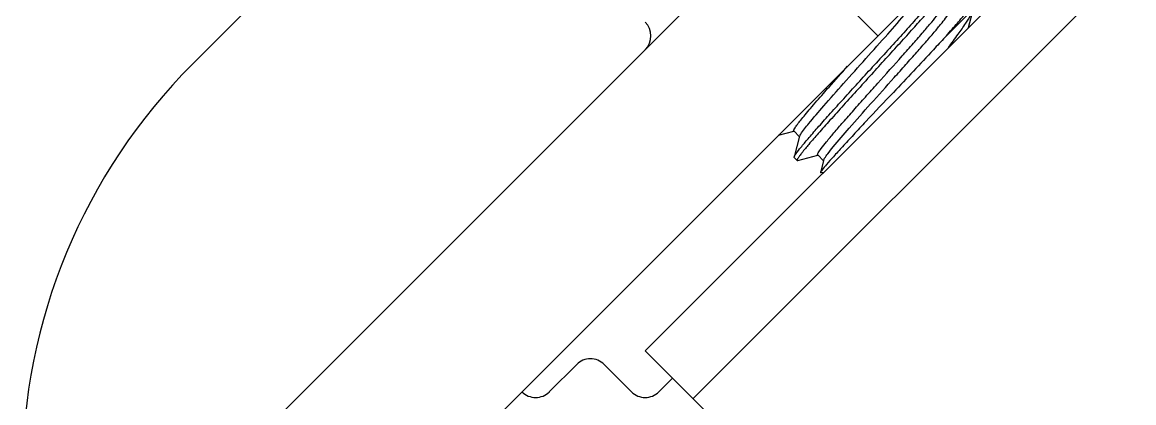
# Model space of a CAD drawing. Extents: x -1396510 to 1250330, y -1892470 to 1623980.
# Drawn here: x -1156416.6 to -1156143.4, y -63089.1 to -62995.6 of the extents above; entities that cross this region are included whole.
import ezdxf

# ---------------------------------------------------------------- set-up
doc = ezdxf.new("R2010")
doc.units = 0
doc.header["$LTSCALE"] = 1000
doc.header["$MEASUREMENT"] = 0

msp = doc.modelspace()

# ---------------------------------------------------------------- linework, layer by layer
at = {"linetype": 'Continuous'}
for p, q in [((-1156263.47, -63076.32), (-1154791.91, -61604.76)), ((-1156251.69, -63088.1), (-1154780.13, -61616.54)), ((-1156384.09, -63122.9), (-1156182.69, -62921.5)), ((-1156324.07, -63116.73), (-1156155.77, -62948.42)), ((-1156374.79, -63005.89), (-1156330.79, -62961.89)), ((-1156206.25, -62998.91), (-1156233.18, -62971.98)), ((-1156189.79, -62999.27), (-1156182.76, -62992.24)), ((-1156183.99, -62996.84), (-1156182.76, -62992.24)), ((-1156230.7, -63023.35), (-1156226.94, -63022.34)), ((-1156226.96, -63022.29), (-1156225.53, -63023.72)), ((-1156225.5, -63023.6), (-1156226.84, -63028.67)), ((-1156226.83, -63028.81), (-1156226.84, -63028.67)), ((-1156226.1, -63029.54), (-1156226.83, -63028.81)), ((-1156225.96, -63029.55), (-1156221.05, -63028.23)), ((-1156221.07, -63028.18), (-1156219.64, -63029.61)), ((-1156219.64, -63029.61), (-1156220.41, -63032.49)), ((-1156219.61, -63029.49), (-1156219.64, -63029.61)), ((-1156220.41, -63032.49), (-1156220.37, -63032.56)), ((-1156219.71, -63032.56), (-1156220.37, -63032.56)), ((-1156263.47, -63076.32), (-1156125.47, -63214.31)), ((-1156287.04, -63086.42), (-1156280.3, -63079.69)), ((-1156273.57, -63079.69), (-1156266.84, -63086.42)), ((-1156260.11, -63086.42), (-1156256.73, -63083.05))]:
    msp.add_line(p, q, dxfattribs=at)
for centre, radius, start, end in [((-1156266.84, -62998.92), 4.76, 315.0001, 44.9999), ((-1156273.82, -63106.86), 142.79, 135.0001, 179.9914), ((-1156276.94, -63083.06), 4.76, 44.9999, 135.0001), ((-1156290.4, -63083.06), 4.76, 224.9999, 315.0001), ((-1156263.48, -63083.06), 4.76, 224.9999, 315.0001)]:
    msp.add_arc(centre, radius, start, end, dxfattribs=at)
for points, knots in [([(-1156225.25, -63023.09), (-1156224.67, -63022.16), (-1156222.76, -63019.85), (-1156219.24, -63015.7), (-1156214.53, -63010.4), (-1156209.26, -63004.52), (-1156204.08, -62998.73), (-1156200.13, -62994.24), (-1156197.51, -62991.17), (-1156196.08, -62989.44), (-1156195.1, -62988.15), (-1156194.6, -62987.42), (-1156194.47, -62987.13)], [0, 0, 0, 0, 0.069491, 0.189091, 0.344864, 0.518441, 0.689316, 0.837304, 0.897101, 0.944984, 0.979576, 1, 1, 1, 1]), ([(-1156189.39, -62985.47), (-1156189.35, -62985.52), (-1156189.43, -62985.77), (-1156189.63, -62986.11), (-1156190.03, -62986.7), (-1156190.9, -62987.83), (-1156192.43, -62989.67), (-1156194.73, -62992.32), (-1156197.58, -62995.52), (-1156200.84, -62999.15), (-1156204.4, -63003.07), (-1156206.86, -63005.77), (-1156208.11, -63007.14)], [0, 0, 0, 0, 0.006599, 0.021626, 0.045784, 0.078991, 0.171389, 0.295469, 0.446524, 0.618793, 0.805664, 1, 1, 1, 1]), ([(-1156207.38, -63007.87), (-1156205.04, -63005.31), (-1156201.64, -63001.58), (-1156197.31, -62996.78), (-1156194.53, -62993.66), (-1156192.22, -62991), (-1156190.43, -62988.91), (-1156189.32, -62987.43), (-1156188.73, -62986.66), (-1156188.65, -62986.35)], [0, 0, 0, 0, 0.364385, 0.530801, 0.678898, 0.803593, 0.900611, 0.966703, 1, 1, 1, 1]), ([(-1156221.07, -63028.18), (-1156221.1, -63028.14), (-1156221.07, -63027.93), (-1156220.8, -63027.43), (-1156220.05, -63026.37), (-1156218.76, -63024.76), (-1156216.95, -63022.61), (-1156214.72, -63020.02), (-1156212.13, -63017.08), (-1156209.29, -63013.89), (-1156205.31, -63009.45), (-1156201.37, -63005.06), (-1156197.63, -63000.84), (-1156195.2, -62998.06), (-1156193.18, -62995.69), (-1156191.6, -62993.79), (-1156190.6, -62992.43), (-1156190.08, -62991.7), (-1156190.01, -62991.41)], [0, 0, 0, 0, 0.003453, 0.010691, 0.037881, 0.081592, 0.14037, 0.212138, 0.294327, 0.383985, 0.477885, 0.664851, 0.751185, 0.82854, 0.894141, 0.945652, 0.981282, 1, 1, 1, 1]), ([(-1156219.37, -63029.01), (-1156219.13, -63028.62), (-1156218.44, -63027.68), (-1156216.44, -63025.18), (-1156212.92, -63021.12), (-1156207.9, -63015.45), (-1156203.24, -63010.26), (-1156199.45, -63006.02), (-1156196.79, -63003.02), (-1156194.37, -63000.28), (-1156192.3, -62997.88), (-1156190.64, -62995.88), (-1156189.46, -62994.39), (-1156188.78, -62993.41), (-1156188.53, -62992.94), (-1156188.51, -62992.75), (-1156188.55, -62992.72)], [0, 0, 0, 0, 0.029015, 0.073193, 0.201046, 0.367057, 0.54952, 0.639452, 0.72454, 0.801975, 0.869211, 0.924044, 0.964704, 0.989971, 0.996717, 1, 1, 1, 1]), ([(-1156189.79, -62999.27), (-1156188.85, -62998.22), (-1156187.54, -62996.72), (-1156185.94, -62994.83), (-1156185.01, -62993.71), (-1156184.31, -62992.82), (-1156183.81, -62992.11), (-1156183.57, -62991.71), (-1156183.45, -62991.42), (-1156183.5, -62991.36)], [0, 0, 0, 0, 0.417873, 0.588778, 0.731623, 0.84485, 0.927253, 0.978335, 1, 1, 1, 1]), ([(-1156188.92, -63001.77), (-1156188.12, -63000.69), (-1156186.67, -62998.73), (-1156184.8, -62996.04), (-1156183.51, -62993.97), (-1156182.9, -62992.75), (-1156182.76, -62992.24)], [0, 0, 0, 0, 0.35475, 0.644699, 0.861172, 1, 1, 1, 1]), ([(-1156189.79, -62999.27), (-1156190.73, -63000.29), (-1156194.94, -63004.81), (-1156199.18, -63009.3), (-1156202.47, -63012.79)], [0, 0, 0, 0, 0.223731, 1, 1, 1, 1]), ([(-1156219.67, -63013.07), (-1156219.2, -63012.54), (-1156217.22, -63010.3), (-1156215.23, -63008.06), (-1156213.7, -63006.36)], [0, 0, 0, 0, 0.235512, 1, 1, 1, 1]), ([(-1156226.84, -63028.67), (-1156226.76, -63028.36), (-1156226.17, -63027.58), (-1156225.06, -63026.11), (-1156223.28, -63024.02), (-1156220.97, -63021.36), (-1156218.18, -63018.24), (-1156213.86, -63013.44), (-1156210.45, -63009.7), (-1156208.11, -63007.14)], [0, 0, 0, 0, 0.033241, 0.099295, 0.196291, 0.32098, 0.469094, 0.635539, 1, 1, 1, 1]), ([(-1156207.38, -63007.87), (-1156208.63, -63009.25), (-1156211.09, -63011.94), (-1156214.65, -63015.86), (-1156217.91, -63019.49), (-1156220.76, -63022.69), (-1156223.06, -63025.34), (-1156224.59, -63027.19), (-1156225.46, -63028.32), (-1156225.86, -63028.91), (-1156226.07, -63029.25), (-1156226.14, -63029.5), (-1156226.1, -63029.54)], [0, 0, 0, 0, 0.194338, 0.381212, 0.553481, 0.704536, 0.828613, 0.92101, 0.954219, 0.978374, 0.993402, 1, 1, 1, 1]), ([(-1156226.96, -63022.29), (-1156227.02, -63022.23), (-1156226.88, -63021.87), (-1156226.59, -63021.4), (-1156225.99, -63020.56), (-1156225.17, -63019.51), (-1156224.09, -63018.2), (-1156222.24, -63016.02), (-1156220.74, -63014.29), (-1156219.67, -63013.07)], [0, 0, 0, 0, 0.022206, 0.074532, 0.158683, 0.27372, 0.417905, 0.588944, 1, 1, 1, 1]), ([(-1156202.47, -63012.79), (-1156204.72, -63015.19), (-1156208, -63018.67), (-1156212.17, -63023.14), (-1156214.84, -63026.02), (-1156217.05, -63028.44), (-1156218.72, -63030.32), (-1156219.76, -63031.53), (-1156220.24, -63032.19), (-1156220.38, -63032.41), (-1156220.41, -63032.49)], [0, 0, 0, 0, 0.37043, 0.538559, 0.687482, 0.812003, 0.90768, 0.97105, 0.98988, 1, 1, 1, 1]), ([(-1156225.5, -63023.6), (-1156225.49, -63023.56), (-1156225.42, -63023.39), (-1156225.33, -63023.22), (-1156225.25, -63023.09)], [0, 0, 0, 0, 0.181527, 1, 1, 1, 1]), ([(-1156226.1, -63029.54), (-1156226.09, -63029.55), (-1156226.03, -63029.57), (-1156225.99, -63029.56), (-1156225.96, -63029.55)], [0, 0, 0, 0, 0.398964, 1, 1, 1, 1]), ([(-1156219.61, -63029.49), (-1156219.6, -63029.46), (-1156219.54, -63029.29), (-1156219.45, -63029.13), (-1156219.37, -63029.01)], [0, 0, 0, 0, 0.183551, 1, 1, 1, 1])]:
    msp.add_open_spline(points, degree=3, knots=knots, dxfattribs=at)

doc.saveas('drawing.dxf')
